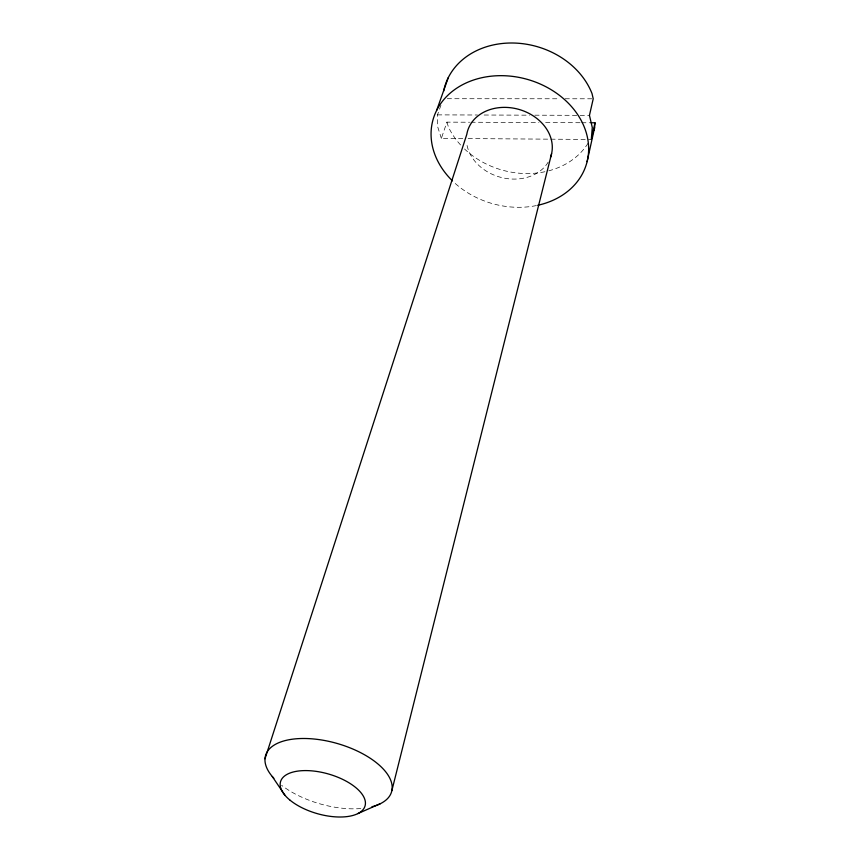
<?xml version="1.0" encoding="UTF-8"?>
<svg xmlns="http://www.w3.org/2000/svg" width="860" height="860" viewBox="0 0 860 860"><rect width="100%" height="100%" fill="white"/><g stroke="black" fill="none" stroke-linecap="round" stroke-linejoin="round"><path stroke-width="0.64" stroke-dasharray="4.3 3.22" d="M462.777 138.546L441.363 138.385L446.931 122.131L469.603 122.238M441.363 138.385L437.654 126.7L437.525 114.874L441.029 104.931M447.243 98.717L559.742 98.771M565.095 98.771L591.884 98.793M437.525 114.874L477.504 115.004M484.169 115.025L529.481 115.175M534.812 115.186L578.791 115.337M580.124 115.337L589.455 115.369M470.936 122.238L538.973 122.539M545.649 122.571L580.328 122.722M581.661 122.733L589.67 122.765M468.13 138.578L591.304 139.471M446.931 122.131L448.447 127.022A77.712 64.156 16 0 0 460.756 145.157M360.802 808.55A65.564 31.39 16 0 1 281.596 785.298M536.393 205.572A79.851 64.532 16 0 1 453.37 181.761M588.068 143.201A77.712 64.156 16 0 1 548.809 170.807M544.939 171.731A77.712 64.156 16 0 1 464.518 148.974M548.196 162.11A43.527 35.163 16 0 1 502.584 177.783A43.527 35.163 16 0 1 466.733 143.631"/><path stroke-width="1.29" d="M587.101 161.637L594.582 127.785L595.002 122.797L591.003 122.776M595.002 122.797L591.304 139.471L592.282 127.506L589.455 115.369L593.217 98.793L592.035 93.622A77.712 64.156 16 0 0 513.054 43.011A77.712 64.156 16 0 0 443.631 91.149M391.87 790.609L551.604 153.596M264.998 758.778L466.797 134.375A43.527 35.163 16 0 1 518.462 109.274A43.527 35.163 16 0 1 550.486 157.369M436.687 110.306L448.253 77.68M357.814 813.614L380.356 803.681M272.265 776.505L284.94 795.242M594.582 127.785A77.712 64.156 16 0 1 593.905 130.268M273.856 778.289A65.564 31.39 16 0 1 292.292 739.213A65.564 31.39 16 0 1 378.077 764.088A65.564 31.39 16 0 1 371.971 806.734M452.446 180.869A79.851 64.532 16 0 1 463.841 84.054A79.851 64.532 16 0 1 579.274 117.11A79.851 64.532 16 0 1 537.726 205.293M290.196 800.316A43.957 20.597 16 0 0 362.888 809.841A43.957 20.597 16 0 0 315.319 771.248A43.957 20.597 16 0 0 290.196 800.316"/></g></svg>
